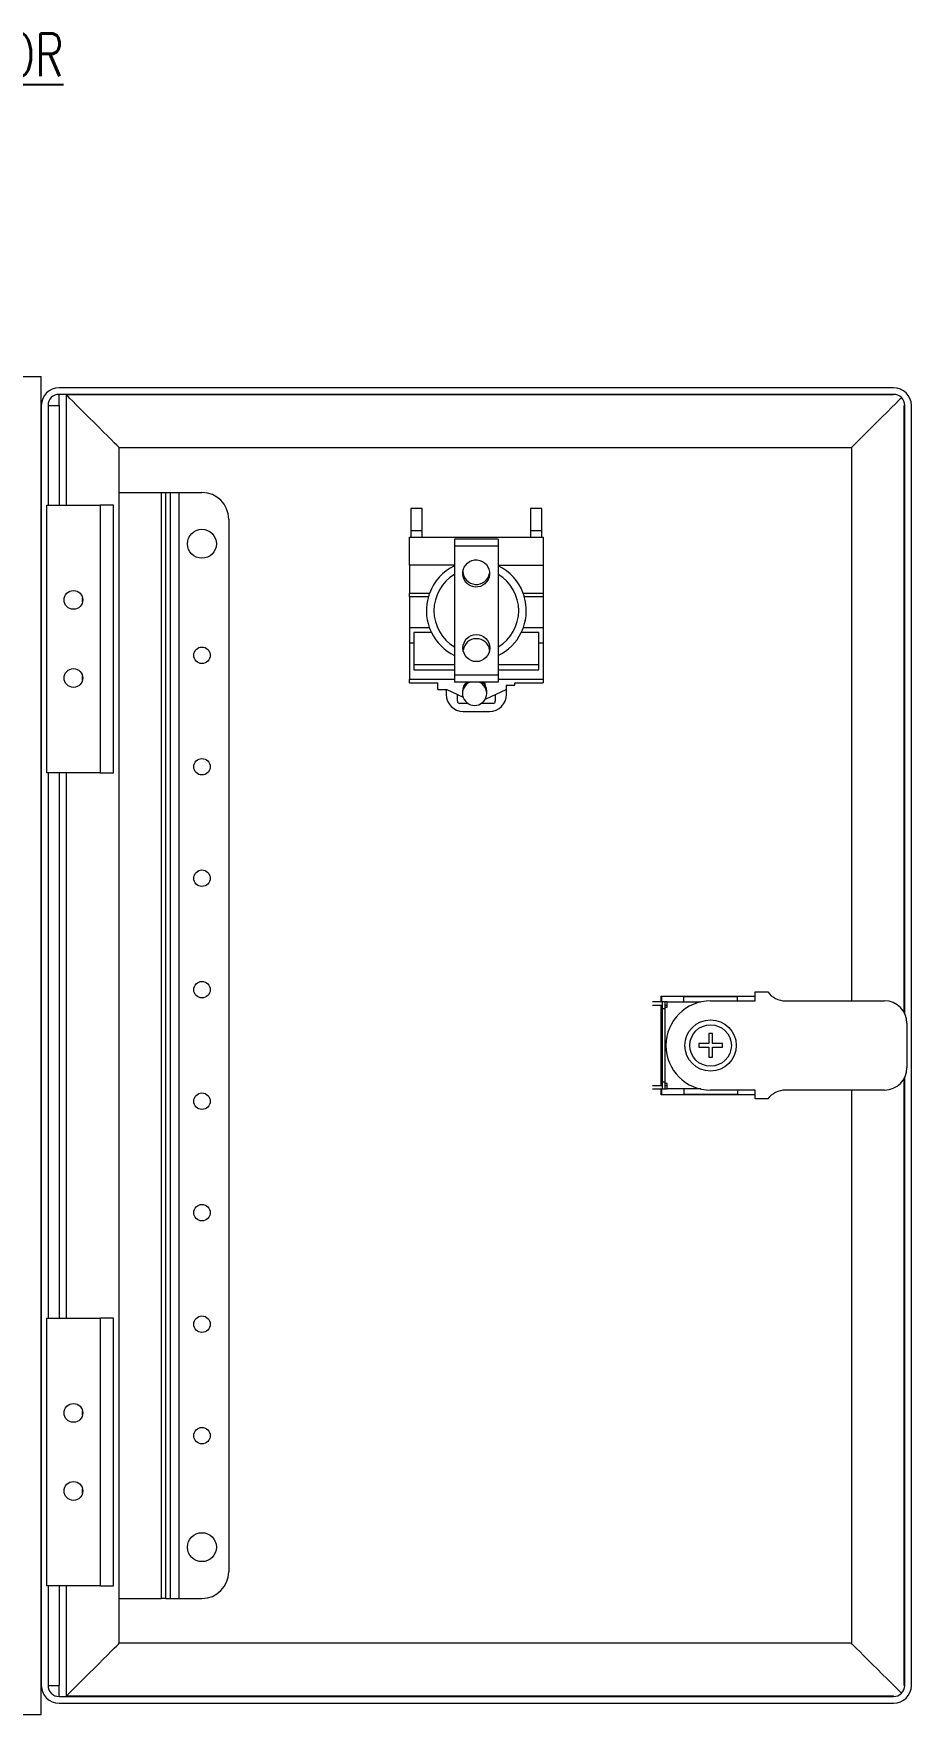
# Model space of a CAD drawing. Extents: x 4137 to 28680, y 2446 to 6814.
# Drawn here: x 15518.7 to 15766.6, y 3031.3 to 3506.2 of the extents above; entities that cross this region are included whole.
import ezdxf

# ---------------------------------------------------------------- set-up
doc = ezdxf.new("R2010")
doc.units = 0
doc.header["$LTSCALE"] = 0.5
doc.layers.get('0').update_dxf_attribs({"linetype": 'CONTINUOUS'})
doc.layers.add('DIM', color=5, linetype='CONTINUOUS')
doc.styles.get("Standard").update_dxf_attribs({"font": 'simplex.shx'})

msp = doc.modelspace()

# ---------------------------------------------------------------- linework, layer by layer
at = {"color": 7, "linetype": 'Continuous', "lineweight": 15}
for p, q in [((15268.89, 3409.29), (15520.89, 3409.29)), ((15268.89, 3409.29), (15520.89, 3409.29)), ((15520.89, 3031.29), (15520.89, 3409.29)), ((15520.89, 3031.29), (15520.89, 3409.29)), ((15761.55, 3406.14), (15525.93, 3406.14)), ((15761.55, 3406.14), (15525.93, 3406.14)), ((15520.89, 3401.1), (15520.89, 3039.48)), ((15520.89, 3401.1), (15520.89, 3039.48)), ((15522.78, 3401.1), (15522.78, 3372.94)), ((15522.78, 3401.1), (15525.93, 3401.1)), ((15522.78, 3401.1), (15522.78, 3372.94)), ((15522.78, 3401.1), (15525.93, 3401.1)), ((15761.55, 3404.25), (15525.93, 3404.25)), ((15761.55, 3404.25), (15525.93, 3404.25)), ((15527.88, 3404.25), (15527.88, 3372.94)), ((15527.88, 3404.25), (15527.88, 3372.94)), ((15528, 3404.08), (15528.28, 3404.25)), ((15528, 3404.08), (15528.28, 3404.25)), ((15761.55, 3404.08), (15528, 3404.08)), ((15761.55, 3404.08), (15528, 3404.08)), ((15761.55, 3404.25), (15761.55, 3404.08)), ((15761.55, 3404.25), (15761.55, 3404.08)), ((15764.53, 3229.67), (15764.53, 3401.1)), ((15764.7, 3401.1), (15764.53, 3401.1)), ((15764.53, 3229.67), (15764.53, 3401.1)), ((15764.7, 3401.1), (15764.53, 3401.1)), ((15764.7, 3229.34), (15764.7, 3401.1)), ((15764.7, 3229.34), (15764.7, 3401.1)), ((15766.59, 3039.48), (15766.59, 3401.1)), ((15766.59, 3039.48), (15766.59, 3401.1)), ((15542.88, 3389.2), (15749.64, 3389.2)), ((15542.88, 3051.39), (15542.88, 3389.2)), ((15542.88, 3389.2), (15749.64, 3389.2)), ((15542.88, 3051.39), (15542.88, 3389.2)), ((15749.64, 3389.2), (15749.64, 3232.89)), ((15749.64, 3389.2), (15749.64, 3232.89)), ((15542.88, 3376.53), (15554.77, 3376.53)), ((15542.88, 3376.53), (15554.77, 3376.53)), ((15554.77, 3376.53), (15554.77, 3064.05)), ((15554.77, 3376.53), (15556.03, 3376.53)), ((15554.77, 3376.53), (15554.77, 3064.05)), ((15554.77, 3376.53), (15556.03, 3376.53)), ((15556.03, 3064.05), (15556.03, 3376.53)), ((15556.03, 3376.53), (15557.32, 3376.53)), ((15556.03, 3064.05), (15556.03, 3376.53)), ((15556.03, 3376.53), (15557.32, 3376.53)), ((15557.32, 3376.53), (15557.32, 3064.05)), ((15557.32, 3376.53), (15559.83, 3376.53)), ((15557.32, 3376.53), (15557.32, 3064.05)), ((15557.32, 3376.53), (15559.83, 3376.53)), ((15559.83, 3064.05), (15559.83, 3376.53)), ((15559.83, 3376.53), (15566.25, 3376.53)), ((15559.83, 3064.05), (15559.83, 3376.53)), ((15559.83, 3376.53), (15566.25, 3376.53)), ((15522.4, 3297.34), (15522.4, 3372.94)), ((15522.4, 3372.94), (15537.52, 3372.94)), ((15522.4, 3297.34), (15522.4, 3372.94)), ((15522.4, 3372.94), (15537.52, 3372.94)), ((15537.52, 3372.94), (15537.52, 3297.34)), ((15541.3, 3372.94), (15537.52, 3372.94)), ((15537.52, 3372.94), (15537.52, 3297.34)), ((15541.3, 3372.94), (15537.52, 3372.94)), ((15541.3, 3297.34), (15541.3, 3372.94)), ((15541.3, 3297.34), (15541.3, 3372.94)), ((15625.26, 3372), (15625.26, 3365.7)), ((15628.41, 3372), (15625.26, 3372)), ((15625.26, 3372), (15625.26, 3365.7)), ((15628.41, 3372), (15625.26, 3372)), ((15628.41, 3365.7), (15628.41, 3372)), ((15628.41, 3365.7), (15628.41, 3372)), ((15662.22, 3372), (15659.07, 3372)), ((15659.07, 3372), (15659.07, 3365.7)), ((15662.22, 3372), (15659.07, 3372)), ((15659.07, 3372), (15659.07, 3365.7)), ((15662.22, 3365.7), (15662.22, 3372)), ((15662.22, 3365.7), (15662.22, 3372)), ((15573.81, 3368.97), (15573.81, 3071.61)), ((15573.81, 3368.97), (15573.81, 3071.61)), ((15624.9, 3363.93), (15662.58, 3363.93)), ((15624.9, 3355.99), (15624.9, 3363.93)), ((15624.9, 3363.93), (15662.58, 3363.93)), ((15624.9, 3355.99), (15624.9, 3363.93)), ((15628.41, 3365.7), (15625.26, 3365.7)), ((15625.26, 3365.7), (15625.26, 3363.93)), ((15628.41, 3365.7), (15625.26, 3365.7)), ((15625.26, 3365.7), (15625.26, 3363.93)), ((15628.41, 3363.93), (15628.41, 3365.7)), ((15628.41, 3363.93), (15628.41, 3365.7)), ((15637.57, 3363.3), (15637.57, 3361.41)), ((15649.91, 3363.3), (15637.57, 3363.3)), ((15637.57, 3363.3), (15637.57, 3361.41)), ((15649.91, 3363.3), (15637.57, 3363.3)), ((15649.91, 3363.3), (15649.91, 3361.41)), ((15649.91, 3363.3), (15649.91, 3361.41)), ((15662.22, 3365.7), (15659.07, 3365.7)), ((15659.07, 3365.7), (15659.07, 3363.93)), ((15662.22, 3365.7), (15659.07, 3365.7)), ((15659.07, 3365.7), (15659.07, 3363.93)), ((15662.22, 3363.93), (15662.22, 3365.7)), ((15662.22, 3363.93), (15662.22, 3365.7)), ((15662.58, 3363.93), (15662.58, 3355.99)), ((15662.58, 3363.93), (15662.58, 3355.99)), ((15637.57, 3361.41), (15637.57, 3324.87)), ((15649.91, 3361.41), (15637.57, 3361.41)), ((15637.57, 3361.41), (15637.57, 3324.87)), ((15649.91, 3361.41), (15637.57, 3361.41)), ((15649.91, 3361.41), (15649.91, 3324.87)), ((15649.91, 3361.41), (15649.91, 3324.87)), ((15637.57, 3355.99), (15624.9, 3355.99)), ((15624.9, 3355.99), (15624.9, 3348.03)), ((15637.57, 3355.99), (15624.9, 3355.99)), ((15624.9, 3355.99), (15624.9, 3348.03)), ((15649.91, 3355.99), (15662.58, 3355.99)), ((15649.91, 3355.99), (15662.58, 3355.99)), ((15662.58, 3355.99), (15662.58, 3348.03)), ((15662.58, 3355.99), (15662.58, 3348.03)), ((15630.5, 3348.03), (15624.9, 3348.03)), ((15624.9, 3347.14), (15624.9, 3348.03)), ((15630.5, 3348.03), (15624.9, 3348.03)), ((15624.9, 3347.14), (15624.9, 3348.03)), ((15662.58, 3348.03), (15656.98, 3348.03)), ((15662.58, 3348.03), (15656.98, 3348.03)), ((15662.58, 3348.03), (15662.58, 3347.14)), ((15662.58, 3348.03), (15662.58, 3347.14)), ((15532.55, 3345.59), (15532.55, 3346.74)), ((15532.55, 3345.59), (15532.55, 3346.74)), ((15624.9, 3347.14), (15630.2, 3347.14)), ((15624.9, 3347.14), (15624.9, 3338.42)), ((15624.9, 3347.14), (15630.2, 3347.14)), ((15624.9, 3347.14), (15624.9, 3338.42)), ((15657.28, 3347.14), (15662.58, 3347.14)), ((15657.28, 3347.14), (15662.58, 3347.14)), ((15662.58, 3347.14), (15662.58, 3338.42)), ((15662.58, 3347.14), (15662.58, 3338.42)), ((15624.9, 3338.42), (15624.9, 3334.07)), ((15624.9, 3338.42), (15630.44, 3338.42)), ((15624.9, 3338.42), (15624.9, 3334.07)), ((15624.9, 3338.42), (15630.44, 3338.42)), ((15624.9, 3334.07), (15624.9, 3323.71)), ((15624.9, 3334.07), (15626.08, 3334.07)), ((15624.9, 3334.07), (15624.9, 3323.71)), ((15624.9, 3334.07), (15626.08, 3334.07)), ((15626.08, 3336.97), (15626.08, 3334.07)), ((15631.05, 3336.97), (15626.08, 3336.97)), ((15626.08, 3336.97), (15626.08, 3334.07)), ((15631.05, 3336.97), (15626.08, 3336.97)), ((15626.08, 3334.07), (15626.08, 3326.38)), ((15626.08, 3334.07), (15626.08, 3326.38)), ((15661.42, 3336.97), (15656.43, 3336.97)), ((15661.42, 3336.97), (15656.43, 3336.97)), ((15657.04, 3338.42), (15662.58, 3338.42)), ((15657.04, 3338.42), (15662.58, 3338.42)), ((15661.42, 3334.07), (15661.42, 3336.97)), ((15661.42, 3334.07), (15661.42, 3336.97)), ((15661.42, 3326.38), (15661.42, 3334.07)), ((15661.42, 3334.07), (15662.58, 3334.07)), ((15661.42, 3326.38), (15661.42, 3334.07)), ((15661.42, 3334.07), (15662.58, 3334.07)), ((15662.58, 3338.42), (15662.58, 3334.07)), ((15662.58, 3338.42), (15662.58, 3334.07)), ((15662.58, 3334.07), (15662.58, 3323.71)), ((15662.58, 3334.07), (15662.58, 3323.71)), ((15532.55, 3323.54), (15532.55, 3324.69)), ((15532.55, 3323.54), (15532.55, 3324.69)), ((15626.08, 3327.9), (15637.57, 3327.9)), ((15626.08, 3327.9), (15637.57, 3327.9)), ((15626.08, 3326.38), (15637.57, 3326.38)), ((15626.08, 3326.38), (15637.57, 3326.38)), ((15637.57, 3324.87), (15637.57, 3322.98)), ((15649.91, 3324.87), (15637.57, 3324.87)), ((15637.57, 3324.87), (15637.57, 3322.98)), ((15649.91, 3324.87), (15637.57, 3324.87)), ((15649.91, 3327.9), (15661.42, 3327.9)), ((15649.91, 3327.9), (15661.42, 3327.9)), ((15649.91, 3326.38), (15661.42, 3326.38)), ((15649.91, 3326.38), (15661.42, 3326.38)), ((15649.91, 3324.87), (15649.91, 3322.98)), ((15649.91, 3324.87), (15649.91, 3322.98)), ((15637.57, 3323.71), (15624.9, 3323.71)), ((15624.9, 3322.73), (15624.9, 3323.71)), ((15637.57, 3323.71), (15624.9, 3323.71)), ((15624.9, 3322.73), (15624.9, 3323.71)), ((15624.9, 3322.73), (15632.84, 3322.73)), ((15624.9, 3322.73), (15632.84, 3322.73)), ((15632.84, 3320.84), (15632.84, 3322.73)), ((15632.84, 3320.84), (15632.84, 3322.73)), ((15632.84, 3320.84), (15635.36, 3320.84)), ((15632.84, 3320.84), (15635.36, 3320.84)), ((15635.24, 3320.84), (15635.24, 3319.47)), ((15635.24, 3320.84), (15635.24, 3319.47)), ((15635.36, 3320.84), (15639.98, 3318.7)), ((15635.36, 3320.84), (15639.98, 3318.7)), ((15649.91, 3322.98), (15637.57, 3322.98)), ((15649.91, 3322.98), (15637.57, 3322.98)), ((15639.79, 3320.36), (15639.79, 3319.81)), ((15639.79, 3320.36), (15639.79, 3319.81)), ((15645.76, 3322.66), (15645.76, 3322.98)), ((15645.76, 3322.66), (15645.76, 3322.98)), ((15646.55, 3318.26), (15652.12, 3320.84)), ((15646.55, 3318.26), (15652.12, 3320.84)), ((15646.68, 3319.81), (15646.68, 3320.36)), ((15646.68, 3319.81), (15646.68, 3320.36)), ((15662.58, 3323.71), (15649.91, 3323.71)), ((15662.58, 3323.71), (15649.91, 3323.71)), ((15652.12, 3322.1), (15654.64, 3322.1)), ((15652.12, 3322.1), (15652.12, 3320.84)), ((15652.12, 3322.1), (15654.64, 3322.1)), ((15652.12, 3322.1), (15652.12, 3320.84)), ((15652.25, 3319.47), (15652.25, 3322.1)), ((15652.25, 3319.47), (15652.25, 3322.1)), ((15654.64, 3322.73), (15662.58, 3322.73)), ((15654.64, 3322.1), (15654.64, 3322.73)), ((15654.64, 3322.73), (15662.58, 3322.73)), ((15654.64, 3322.1), (15654.64, 3322.73)), ((15662.58, 3323.71), (15662.58, 3322.73)), ((15662.58, 3323.71), (15662.58, 3322.73)), ((15638.39, 3317.56), (15638.39, 3319.44)), ((15638.39, 3317.56), (15638.39, 3319.44)), ((15641.41, 3316.93), (15639.02, 3316.93)), ((15641.41, 3316.93), (15639.02, 3316.93)), ((15648.47, 3316.93), (15645.06, 3316.93)), ((15648.47, 3316.93), (15645.06, 3316.93)), ((15646.55, 3318.26), (15646.21, 3318.1)), ((15646.55, 3318.26), (15646.21, 3318.1)), ((15646.55, 3318.26), (15646.29, 3318.26)), ((15646.55, 3318.26), (15646.29, 3318.26)), ((15649.1, 3319.44), (15649.1, 3317.56)), ((15649.1, 3319.44), (15649.1, 3317.56)), ((15640.02, 3314.69), (15647.46, 3314.69)), ((15640.02, 3314.69), (15647.46, 3314.69)), ((15537.52, 3297.34), (15522.4, 3297.34)), ((15537.52, 3297.34), (15522.4, 3297.34)), ((15522.78, 3297.34), (15522.78, 3143.24)), ((15522.78, 3297.34), (15522.78, 3143.24)), ((15527.88, 3297.34), (15527.88, 3143.24)), ((15527.88, 3297.34), (15527.88, 3143.24)), ((15537.52, 3297.34), (15541.3, 3297.34)), ((15537.52, 3297.34), (15541.3, 3297.34)), ((15695.97, 3234.22), (15722.49, 3234.22)), ((15695.97, 3232.58), (15695.97, 3234.22)), ((15695.97, 3234.22), (15722.49, 3234.22)), ((15695.97, 3232.58), (15695.97, 3234.22)), ((15702.33, 3234.15), (15696.03, 3234.15)), ((15696.03, 3234.15), (15696.03, 3232.58)), ((15702.33, 3234.15), (15696.03, 3234.15)), ((15696.03, 3234.15), (15696.03, 3232.58)), ((15702.33, 3232.58), (15702.33, 3234.15)), ((15702.33, 3234.15), (15717.45, 3234.15)), ((15702.33, 3232.58), (15702.33, 3234.15)), ((15702.33, 3234.15), (15717.45, 3234.15)), ((15717.45, 3232.89), (15717.45, 3234.15)), ((15722.49, 3234.15), (15717.45, 3234.15)), ((15717.45, 3232.89), (15717.45, 3234.15)), ((15722.49, 3234.15), (15717.45, 3234.15)), ((15722.49, 3232.89), (15722.49, 3235.41)), ((15722.49, 3235.41), (15726.02, 3235.41)), ((15722.49, 3232.89), (15722.49, 3235.41)), ((15722.49, 3235.41), (15726.02, 3235.41)), ((15696.22, 3232.58), (15693.46, 3232.58)), ((15696.22, 3232.58), (15693.46, 3232.58)), ((15693.46, 3231.7), (15696.22, 3231.7)), ((15693.46, 3231.7), (15696.22, 3231.7)), ((15695.97, 3208.89), (15695.97, 3231.7)), ((15695.97, 3208.89), (15695.97, 3231.7)), ((15696.03, 3231.7), (15696.03, 3227.85)), ((15696.03, 3231.7), (15696.03, 3227.85)), ((15697.1, 3232.58), (15696.22, 3232.58)), ((15696.22, 3232.58), (15696.22, 3230.69)), ((15697.1, 3232.58), (15696.22, 3232.58)), ((15696.22, 3232.58), (15696.22, 3230.69)), ((15696.22, 3230.69), (15697.1, 3230.69)), ((15696.22, 3230.69), (15696.22, 3209.9)), ((15696.22, 3230.69), (15697.1, 3230.69)), ((15696.22, 3230.69), (15696.22, 3209.9)), ((15697.1, 3230.69), (15697.1, 3232.58)), ((15697.61, 3232.58), (15697.1, 3232.58)), ((15697.1, 3230.69), (15697.1, 3232.58)), ((15697.61, 3232.58), (15697.1, 3232.58)), ((15697.1, 3231.7), (15697.61, 3231.7)), ((15697.1, 3231.7), (15697.61, 3231.7)), ((15697.1, 3231.07), (15697.61, 3231.07)), ((15697.1, 3231.07), (15697.61, 3231.07)), ((15697.1, 3209.9), (15697.1, 3230.69)), ((15697.1, 3209.9), (15697.1, 3230.69)), ((15697.61, 3231.07), (15697.61, 3232.58)), ((15697.61, 3232.58), (15707.09, 3232.58)), ((15697.61, 3231.07), (15697.61, 3232.58)), ((15697.61, 3232.58), (15707.09, 3232.58)), ((15709.89, 3232.89), (15722.49, 3232.89)), ((15709.89, 3232.89), (15722.49, 3232.89)), ((15731.06, 3232.89), (15759.03, 3232.89)), ((15731.06, 3232.89), (15759.03, 3232.89)), ((15696.03, 3212.73), (15696.03, 3227.85)), ((15696.03, 3227.85), (15696.22, 3227.85)), ((15696.03, 3212.73), (15696.03, 3227.85)), ((15696.03, 3227.85), (15696.22, 3227.85)), ((15765.33, 3226.59), (15765.33, 3213.99)), ((15765.33, 3226.59), (15765.33, 3213.99)), ((15709.39, 3220.8), (15706.55, 3220.8)), ((15706.55, 3220.8), (15706.55, 3219.79)), ((15709.39, 3220.8), (15706.55, 3220.8)), ((15706.55, 3220.8), (15706.55, 3219.79)), ((15706.55, 3219.79), (15709.39, 3219.79)), ((15706.55, 3219.79), (15709.39, 3219.79)), ((15710.39, 3223.63), (15709.39, 3223.63)), ((15709.39, 3223.63), (15709.39, 3220.8)), ((15710.39, 3223.63), (15709.39, 3223.63)), ((15709.39, 3223.63), (15709.39, 3220.8)), ((15709.39, 3219.79), (15709.39, 3216.95)), ((15709.39, 3219.79), (15709.39, 3216.95)), ((15710.39, 3220.8), (15710.39, 3223.63)), ((15710.39, 3220.8), (15710.39, 3223.63)), ((15713.23, 3220.8), (15710.39, 3220.8)), ((15713.23, 3220.8), (15710.39, 3220.8)), ((15710.39, 3216.95), (15710.39, 3219.79)), ((15710.39, 3219.79), (15713.23, 3219.79)), ((15710.39, 3216.95), (15710.39, 3219.79)), ((15710.39, 3219.79), (15713.23, 3219.79)), ((15713.23, 3219.79), (15713.23, 3220.8)), ((15713.23, 3219.79), (15713.23, 3220.8)), ((15709.39, 3216.95), (15710.39, 3216.95)), ((15709.39, 3216.95), (15710.39, 3216.95)), ((15696.22, 3212.73), (15696.03, 3212.73)), ((15696.03, 3212.73), (15696.03, 3208.89)), ((15696.22, 3212.73), (15696.03, 3212.73)), ((15696.03, 3212.73), (15696.03, 3208.89)), ((15764.53, 3039.48), (15764.53, 3210.91)), ((15764.53, 3039.48), (15764.53, 3210.91)), ((15764.7, 3039.48), (15764.7, 3211.25)), ((15764.7, 3039.48), (15764.7, 3211.25)), ((15696.22, 3208.89), (15693.46, 3208.89)), ((15696.22, 3208.89), (15693.46, 3208.89)), ((15693.46, 3208.01), (15696.22, 3208.01)), ((15693.46, 3208.01), (15696.22, 3208.01)), ((15695.97, 3206.37), (15695.97, 3208.01)), ((15695.97, 3206.37), (15695.97, 3208.01)), ((15722.49, 3206.37), (15695.97, 3206.37)), ((15722.49, 3206.37), (15695.97, 3206.37)), ((15696.03, 3208.01), (15696.03, 3206.43)), ((15696.03, 3208.01), (15696.03, 3206.43)), ((15696.03, 3206.43), (15702.33, 3206.43)), ((15696.03, 3206.43), (15702.33, 3206.43)), ((15697.1, 3209.9), (15696.22, 3209.9)), ((15696.22, 3209.9), (15696.22, 3208.01)), ((15697.1, 3209.9), (15696.22, 3209.9)), ((15696.22, 3209.9), (15696.22, 3208.01)), ((15696.22, 3208.01), (15697.1, 3208.01)), ((15696.22, 3208.01), (15697.1, 3208.01)), ((15697.1, 3208.01), (15697.1, 3209.9)), ((15697.1, 3208.01), (15697.1, 3209.9)), ((15697.61, 3209.52), (15697.1, 3209.52)), ((15697.61, 3209.52), (15697.1, 3209.52)), ((15697.61, 3208.89), (15697.1, 3208.89)), ((15697.61, 3208.89), (15697.1, 3208.89)), ((15697.1, 3208.01), (15697.61, 3208.01)), ((15697.1, 3208.01), (15697.61, 3208.01)), ((15697.61, 3208.01), (15697.61, 3209.52)), ((15697.61, 3208.01), (15697.61, 3209.52)), ((15707.09, 3208.01), (15697.61, 3208.01)), ((15707.09, 3208.01), (15697.61, 3208.01)), ((15702.33, 3208.01), (15702.33, 3206.43)), ((15702.33, 3208.01), (15702.33, 3206.43)), ((15717.45, 3206.43), (15702.33, 3206.43)), ((15717.45, 3206.43), (15702.33, 3206.43)), ((15722.49, 3207.69), (15709.89, 3207.69)), ((15722.49, 3207.69), (15709.89, 3207.69)), ((15717.45, 3207.69), (15717.45, 3206.43)), ((15717.45, 3207.69), (15717.45, 3206.43)), ((15717.45, 3206.43), (15722.49, 3206.43)), ((15717.45, 3206.43), (15722.49, 3206.43)), ((15722.49, 3205.17), (15722.49, 3207.69)), ((15722.49, 3205.17), (15722.49, 3207.69)), ((15759.03, 3207.69), (15731.06, 3207.69)), ((15759.03, 3207.69), (15731.06, 3207.69)), ((15749.64, 3207.69), (15749.64, 3051.39)), ((15749.64, 3207.69), (15749.64, 3051.39)), ((15726.02, 3205.17), (15722.49, 3205.17)), ((15726.02, 3205.17), (15722.49, 3205.17)), ((15522.4, 3067.64), (15522.4, 3143.24)), ((15522.4, 3143.24), (15537.52, 3143.24)), ((15522.4, 3067.64), (15522.4, 3143.24)), ((15522.4, 3143.24), (15537.52, 3143.24)), ((15537.52, 3143.24), (15537.52, 3067.64)), ((15541.3, 3143.24), (15537.52, 3143.24)), ((15537.52, 3143.24), (15537.52, 3067.64)), ((15541.3, 3143.24), (15537.52, 3143.24)), ((15541.3, 3067.64), (15541.3, 3143.24)), ((15541.3, 3067.64), (15541.3, 3143.24)), ((15532.55, 3115.89), (15532.55, 3117.04)), ((15532.55, 3115.89), (15532.55, 3117.04)), ((15532.55, 3093.84), (15532.55, 3094.99)), ((15532.55, 3093.84), (15532.55, 3094.99)), ((15537.52, 3067.64), (15522.4, 3067.64)), ((15537.52, 3067.64), (15522.4, 3067.64)), ((15522.78, 3067.64), (15522.78, 3039.48)), ((15522.78, 3067.64), (15522.78, 3039.48)), ((15527.88, 3067.64), (15527.88, 3036.33)), ((15527.88, 3067.64), (15527.88, 3036.33)), ((15537.52, 3067.64), (15541.3, 3067.64)), ((15537.52, 3067.64), (15541.3, 3067.64)), ((15542.88, 3064.05), (15554.77, 3064.05)), ((15542.88, 3064.05), (15554.77, 3064.05)), ((15556.03, 3064.05), (15554.77, 3064.05)), ((15556.03, 3064.05), (15554.77, 3064.05)), ((15556.03, 3064.05), (15557.32, 3064.05)), ((15556.03, 3064.05), (15557.32, 3064.05)), ((15557.32, 3064.05), (15559.83, 3064.05)), ((15557.32, 3064.05), (15559.83, 3064.05)), ((15559.83, 3064.05), (15566.25, 3064.05)), ((15559.83, 3064.05), (15566.25, 3064.05)), ((15749.64, 3051.39), (15542.88, 3051.39)), ((15749.64, 3051.39), (15542.88, 3051.39)), ((15522.78, 3039.48), (15525.93, 3039.48)), ((15522.78, 3039.48), (15525.93, 3039.48)), ((15525.93, 3036.33), (15525.93, 3039.48)), ((15525.93, 3036.33), (15525.93, 3039.48)), ((15764.7, 3039.48), (15764.53, 3039.48)), ((15764.7, 3039.48), (15764.53, 3039.48)), ((15525.93, 3036.33), (15761.55, 3036.33)), ((15525.93, 3036.33), (15761.55, 3036.33)), ((15528.28, 3036.33), (15528, 3036.51)), ((15528, 3036.51), (15761.55, 3036.51)), ((15528.28, 3036.33), (15528, 3036.51)), ((15528, 3036.51), (15761.55, 3036.51)), ((15761.55, 3036.33), (15761.55, 3036.51)), ((15761.55, 3036.33), (15761.55, 3036.51)), ((15268.89, 3031.29), (15520.89, 3031.29)), ((15268.89, 3031.29), (15520.89, 3031.29)), ((15525.93, 3034.44), (15761.55, 3034.44)), ((15525.93, 3034.44), (15761.55, 3034.44))]:
    msp.add_line(p, q, dxfattribs=at)
at = {"color": 8, "linetype": 'Continuous', "lineweight": 15}
for p, q in [((15525.93, 3401.1), (15525.93, 3372.94)), ((15525.93, 3401.1), (15525.93, 3372.94)), ((15525.93, 3297.34), (15525.93, 3143.24)), ((15525.93, 3297.34), (15525.93, 3143.24)), ((15525.93, 3067.64), (15525.93, 3039.48)), ((15525.93, 3067.64), (15525.93, 3039.48))]:
    msp.add_line(p, q, dxfattribs=at)
at = {"color": 7, "linetype": 'Continuous', "lineweight": 15, "flags": 128}
for points in [[(15542.88, 3389.2), (15542.64, 3389.43), (15542.17, 3389.9), (15541.49, 3390.59), (15540.61, 3391.47), (15539.56, 3392.51), (15538.38, 3393.69), (15537.11, 3394.97), (15535.78, 3396.3), (15534.44, 3397.64), (15533.12, 3398.95), (15531.88, 3400.19), (15530.75, 3401.32), (15529.77, 3402.3), (15528.97, 3403.1), (15528.37, 3403.7), (15528, 3404.08)], [(15542.88, 3389.2), (15542.64, 3389.43), (15542.17, 3389.9), (15541.49, 3390.59), (15540.61, 3391.47), (15539.56, 3392.51), (15538.38, 3393.69), (15537.11, 3394.97), (15535.78, 3396.3), (15534.44, 3397.64), (15533.12, 3398.95), (15531.88, 3400.19), (15530.75, 3401.32), (15529.77, 3402.3), (15528.97, 3403.1), (15528.37, 3403.7), (15528, 3404.08)], [(15763.78, 3403.33), (15763.02, 3402.57), (15762.07, 3401.62), (15760.95, 3400.5), (15759.71, 3399.26), (15758.37, 3397.93), (15757, 3396.56), (15755.64, 3395.19), (15754.32, 3393.87), (15753.1, 3392.65), (15752.01, 3391.56), (15751.09, 3390.64), (15750.38, 3389.93), (15749.89, 3389.44), (15749.64, 3389.2)], [(15763.78, 3403.33), (15763.02, 3402.57), (15762.07, 3401.62), (15760.95, 3400.5), (15759.71, 3399.26), (15758.37, 3397.93), (15757, 3396.56), (15755.64, 3395.19), (15754.32, 3393.87), (15753.1, 3392.65), (15752.01, 3391.56), (15751.09, 3390.64), (15750.38, 3389.93), (15749.89, 3389.44), (15749.64, 3389.2)], [(15528, 3036.51), (15528.37, 3036.88), (15528.97, 3037.48), (15529.77, 3038.29), (15530.75, 3039.27), (15531.88, 3040.4), (15533.12, 3041.64), (15534.44, 3042.95), (15535.78, 3044.29), (15537.11, 3045.62), (15538.38, 3046.89), (15539.56, 3048.07), (15540.61, 3049.12), (15541.49, 3050), (15542.17, 3050.68), (15542.64, 3051.15), (15542.88, 3051.39)], [(15528, 3036.51), (15528.37, 3036.88), (15528.97, 3037.48), (15529.77, 3038.29), (15530.75, 3039.27), (15531.88, 3040.4), (15533.12, 3041.64), (15534.44, 3042.95), (15535.78, 3044.29), (15537.11, 3045.62), (15538.38, 3046.89), (15539.56, 3048.07), (15540.61, 3049.12), (15541.49, 3050), (15542.17, 3050.68), (15542.64, 3051.15), (15542.88, 3051.39)], [(15763.78, 3037.26), (15763.02, 3038.01), (15762.07, 3038.97), (15760.95, 3040.08), (15759.71, 3041.33), (15758.37, 3042.66), (15757, 3044.03), (15755.64, 3045.4), (15754.32, 3046.71), (15753.1, 3047.94), (15752.01, 3049.03), (15751.09, 3049.94), (15750.38, 3050.66), (15749.89, 3051.14), (15749.64, 3051.39)], [(15763.78, 3037.26), (15763.02, 3038.01), (15762.07, 3038.97), (15760.95, 3040.08), (15759.71, 3041.33), (15758.37, 3042.66), (15757, 3044.03), (15755.64, 3045.4), (15754.32, 3046.71), (15753.1, 3047.94), (15752.01, 3049.03), (15751.09, 3049.94), (15750.38, 3050.66), (15749.89, 3051.14), (15749.64, 3051.39)]]:
    msp.add_lwpolyline(points, dxfattribs=at)
at = {"color": 7, "linetype": 'Continuous', "lineweight": 15}
for centre, radius in [((15566.25, 3362.04), 4.09), ((15566.25, 3362.04), 4.09), ((15529.96, 3346.17), 2.65), ((15529.96, 3346.17), 2.65), ((15566.25, 3330.54), 2.33), ((15566.25, 3330.54), 2.33), ((15529.96, 3324.12), 2.65), ((15529.96, 3324.12), 2.65), ((15566.25, 3299.04), 2.33), ((15566.25, 3299.04), 2.33), ((15566.25, 3267.54), 2.33), ((15566.25, 3267.54), 2.33), ((15566.25, 3236.04), 2.33), ((15566.25, 3236.04), 2.33), ((15709.89, 3220.29), 7.24), ((15709.89, 3220.29), 7.24), ((15709.89, 3220.29), 5.86), ((15709.89, 3220.29), 5.86), ((15566.25, 3204.54), 2.33), ((15566.25, 3204.54), 2.33), ((15566.25, 3173.04), 2.33), ((15566.25, 3173.04), 2.33), ((15566.25, 3141.54), 2.33), ((15566.25, 3141.54), 2.33), ((15529.96, 3116.47), 2.65), ((15529.96, 3116.47), 2.65), ((15566.25, 3110.04), 2.33), ((15566.25, 3110.04), 2.33), ((15529.96, 3094.42), 2.65), ((15529.96, 3094.42), 2.65), ((15566.25, 3078.54), 4.09), ((15566.25, 3078.54), 4.09)]:
    msp.add_circle(centre, radius, dxfattribs=at)
for centre, radius, start, end in [((15525.93, 3401.1), 5.04, 90, 180), ((15525.93, 3401.1), 5.04, 90, 180), ((15761.55, 3401.1), 5.04, 0, 90), ((15761.55, 3401.1), 5.04, 0, 90), ((15525.93, 3401.1), 3.15, 90, 180), ((15525.93, 3401.1), 3.15, 90, 180), ((15761.55, 3401.1), 3.15, 0, 90), ((15761.55, 3401.1), 3.15, 0, 90), ((15566.25, 3368.97), 7.56, 0, 90), ((15566.25, 3368.97), 7.56, 0, 90), ((15643.74, 3343.14), 14.11, 115.9445, 159.7293), ((15643.74, 3343.14), 14.11, 115.9445, 159.7293), ((15643.74, 3343.14), 11.97, 121.0502, 180), ((15643.74, 3343.14), 11.97, 121.0502, 180), ((15643.74, 3354.32), 3.78, 180.968, 350.0094), ((15643.74, 3354.32), 3.78, 180.968, 350.0094), ((15643.74, 3343.14), 14.11, 20.2707, 64.0555), ((15643.74, 3343.14), 14.11, 20.2707, 64.0555), ((15643.74, 3343.14), 11.97, 301.0502, 58.9498), ((15643.74, 3343.14), 11.97, 301.0502, 58.9498), ((15643.74, 3343.14), 14.11, 159.7293, 163.5662), ((15643.74, 3343.14), 14.11, 159.7293, 163.5662), ((15643.74, 3343.14), 14.11, 16.4338, 20.2707), ((15643.74, 3343.14), 14.11, 16.4338, 20.2707), ((15643.74, 3343.14), 14.11, 163.5662, 199.5617), ((15643.74, 3343.14), 14.11, 163.5662, 199.5617), ((15643.74, 3343.14), 14.11, 340.4383, 16.4338), ((15643.74, 3343.14), 14.11, 340.4383, 16.4338), ((15643.74, 3343.14), 11.97, 180, 238.9498), ((15643.74, 3343.14), 11.97, 180, 238.9498), ((15643.74, 3343.14), 14.11, 199.5617, 205.9445), ((15643.74, 3343.14), 14.11, 199.5617, 205.9445), ((15643.74, 3343.14), 14.11, 205.9445, 244.0555), ((15643.74, 3343.14), 14.11, 205.9445, 244.0555), ((15643.71, 3331.45), 3.75, 89.5548, 171.2655), ((15643.71, 3331.45), 3.75, 89.5548, 171.2655), ((15643.77, 3331.45), 3.76, 8.7974, 90.3823), ((15643.77, 3331.45), 3.76, 8.7974, 90.3823), ((15643.74, 3343.14), 14.11, 295.9445, 334.0555), ((15643.74, 3343.14), 14.11, 295.9445, 334.0555), ((15643.74, 3343.14), 14.11, 334.0555, 340.4383), ((15643.74, 3343.14), 14.11, 334.0555, 340.4383), ((15643.16, 3320.35), 3.36, 129.9905, 179.9272), ((15643.16, 3320.35), 3.36, 129.9905, 179.9272), ((15643.24, 3319.78), 3.42, 110.6961, 69.3039), ((15643.24, 3319.78), 3.42, 110.6961, 69.3039), ((15643.31, 3320.35), 3.37, 0.1106, 51.368), ((15643.31, 3320.35), 3.37, 0.1106, 51.368), ((15640.02, 3319.47), 4.79, 180, 270), ((15640.02, 3319.47), 4.79, 180, 270), ((15639.02, 3317.56), 0.63, 180, 270), ((15639.02, 3317.56), 0.63, 180, 270), ((15647.46, 3319.47), 4.79, 270, 0), ((15647.46, 3319.47), 4.79, 270, 0), ((15648.47, 3317.56), 0.63, 270, 0), ((15648.47, 3317.56), 0.63, 270, 0), ((15731.06, 3239.19), 6.3, 216.8699, 270), ((15731.06, 3239.19), 6.3, 216.8699, 270), ((15709.89, 3220.29), 12.6, 90, 270), ((15709.89, 3220.29), 12.6, 90, 270), ((15759.03, 3226.59), 6.3, 0, 90), ((15759.03, 3226.59), 6.3, 0, 90), ((15759.03, 3213.99), 6.3, 270, 0), ((15759.03, 3213.99), 6.3, 270, 0), ((15731.06, 3201.39), 6.3, 90, 143.1301), ((15731.06, 3201.39), 6.3, 90, 143.1301), ((15566.25, 3071.61), 7.56, 270, 0), ((15566.25, 3071.61), 7.56, 270, 0), ((15525.93, 3039.48), 5.04, 180, 270), ((15525.93, 3039.48), 5.04, 180, 270), ((15525.93, 3039.48), 3.15, 180, 270), ((15525.93, 3039.48), 3.15, 180, 270), ((15761.55, 3039.48), 5.04, 270, 0), ((15761.55, 3039.48), 3.15, 270, 0), ((15761.55, 3039.48), 5.04, 270, 0), ((15761.55, 3039.48), 3.15, 270, 0)]:
    msp.add_arc(centre, radius, start, end, dxfattribs=at)
for centre, major_axis, ratio in [((15643.69, 3353.65), (-0.3, -3.84), 0.981207), ((15643.69, 3353.65), (-0.3, -3.84), 0.981207), ((15643.74, 3332.58), (0, 3.84), 0.984808), ((15643.74, 3332.58), (0, 3.84), 0.984808)]:
    msp.add_ellipse(centre, major_axis=major_axis, ratio=ratio, dxfattribs=at)
msp.add_ellipse((15643.67, 3321.66), major_axis=(-1.64, 2.09), ratio=0.993999, start_param=4.132601, end_param=4.571537, dxfattribs=at)
msp.add_ellipse((15643.67, 3321.66), major_axis=(-1.64, 2.09), ratio=0.993999, start_param=4.132601, end_param=4.571537, dxfattribs=at)
msp.add_open_spline([(15525.93, 3401.1), (15525.93, 3401.46), (15525.93, 3402.17), (15525.93, 3403.11), (15525.93, 3403.83), (15525.93, 3404.19), (15525.93, 3404.25), (15525.93, 3404.25), (15525.93, 3404.25)], degree=3, knots=[0, 0, 0, 0, 0.214696, 0.429387, 0.64408, 0.858775, 0.999975, 1, 1, 1, 1], dxfattribs=at)
msp.add_open_spline([(15525.93, 3401.1), (15525.93, 3401.46), (15525.93, 3402.17), (15525.93, 3403.11), (15525.93, 3403.83), (15525.93, 3404.19), (15525.93, 3404.25), (15525.93, 3404.25), (15525.93, 3404.25)], degree=3, knots=[0, 0, 0, 0, 0.214696, 0.429387, 0.64408, 0.858775, 0.999975, 1, 1, 1, 1], dxfattribs=at)

# ---------------------------------------------------------------- texts
at = {"layer": 'DIM', "width": 0.75}
msp.add_text('%%UFRONT VIEW WITH OPEN ENCLOSURE DOOR', height=12.0015, dxfattribs=at).set_placement((15268.35, 3494.18))
msp.add_text('%%UFRONT VIEW WITH OPEN ENCLOSURE DOOR', height=12.0015, dxfattribs=at).set_placement((15268.35, 3494.18))

doc.saveas('drawing.dxf')
